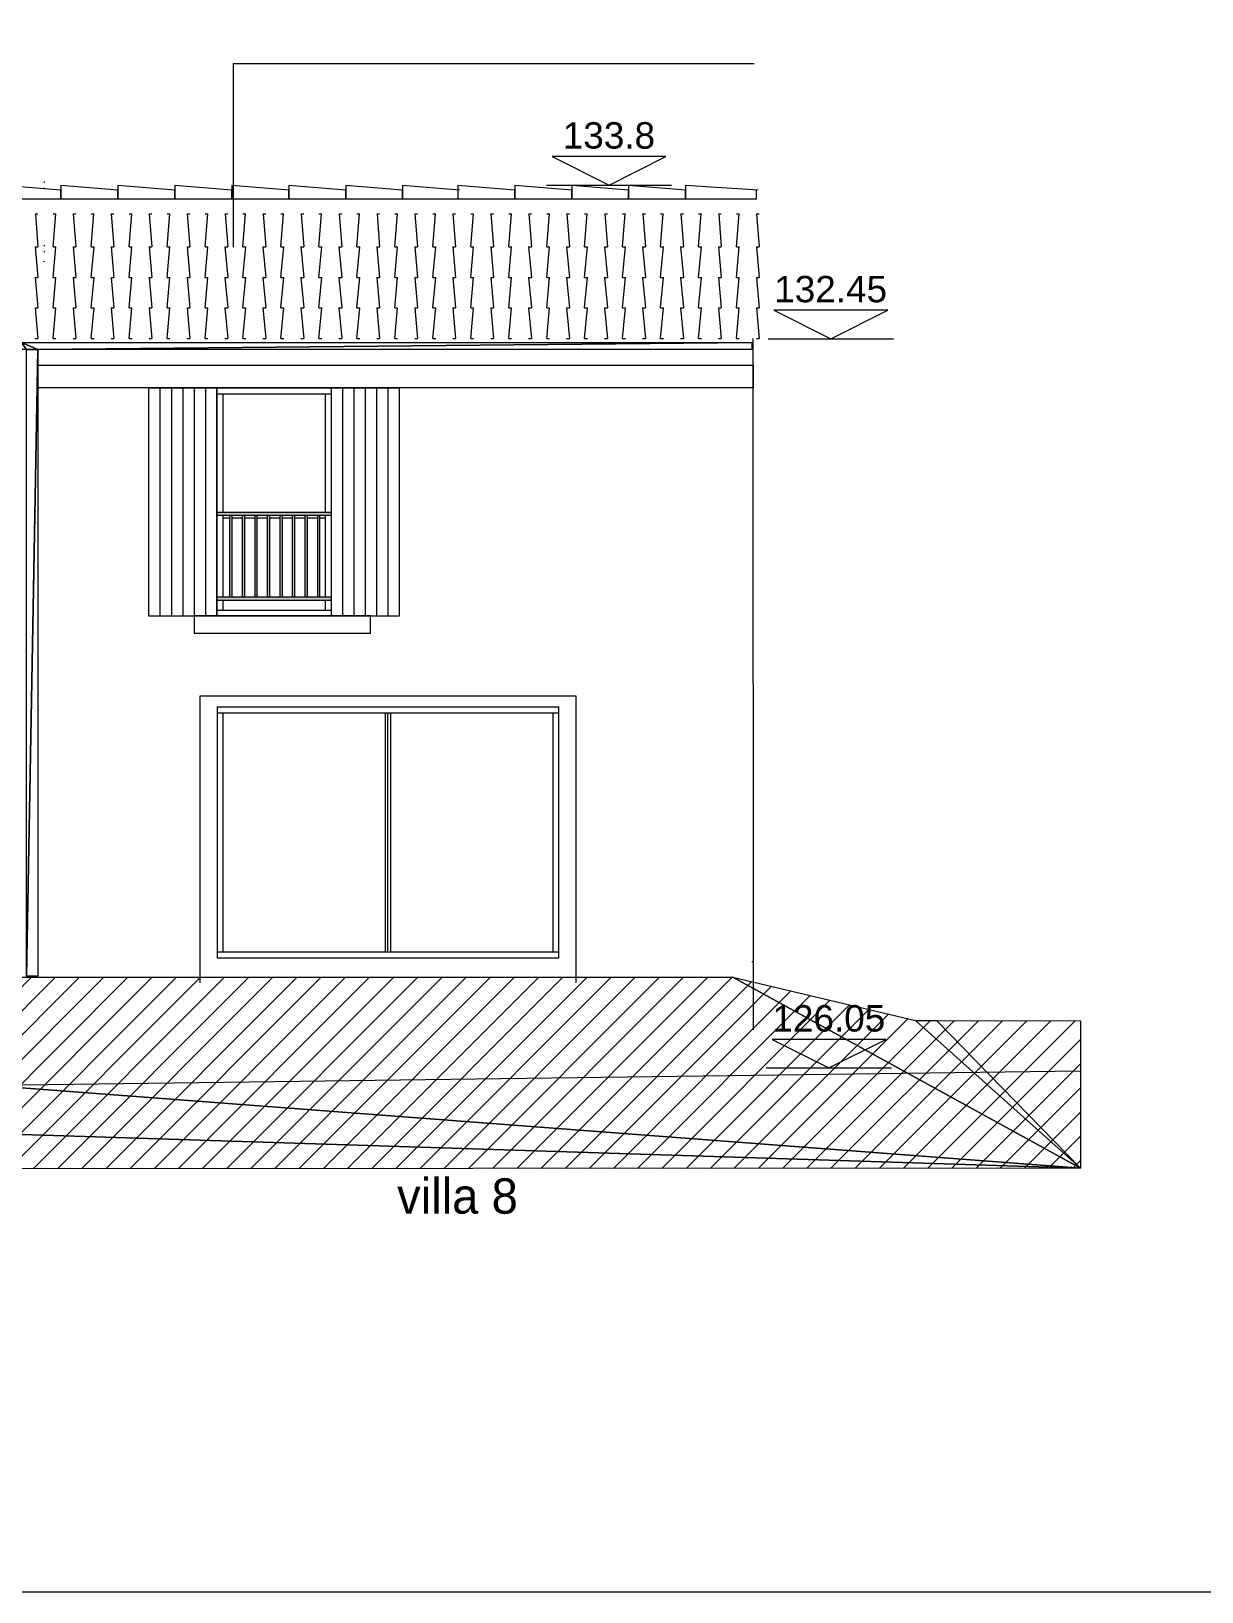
# Model space of a CAD drawing. Header units: metres. Extents: x 1.8 to 61.8, y -53.3 to -11.3.
# Drawn here: x 22.22 to 27.36, y -53.31 to -46.46 of the extents above; entities that cross this region are included whole.
import ezdxf
from ezdxf.enums import TextEntityAlignment as Align
from ezdxf.lldxf.tags import DXFTag

# ---------------------------------------------------------------- set-up
doc = ezdxf.new("R2010")
doc.units = ezdxf.units.M
doc.header["$MEASUREMENT"] = 0
for name, color, linetype in [('Calque commun', 7, 'Continuous'), ('Calque59', 7, 'Continuous'), ('Calque79', 7, 'Continuous'), ('Cotations', 7, 'Continuous'), ('Textes', 7, 'Continuous')]:
    doc.layers.add(name, color=color, linetype=linetype)
doc.styles.add('Arial', font='arial.ttf', dxfattribs={"height": 0.231939})
doc.styles.add('Century Gothic', font='GOTHIC.TTF', dxfattribs={"height": 0.310302})
tags = doc.linetypes.add('HIDDEN', pattern=[0.375, 0.25, -0.125]).pattern_tags.tags
tags[6:7] = [DXFTag(74, 4), DXFTag(75, 0), DXFTag(340, '0'), DXFTag(46, 1.0), DXFTag(50, 0.0), DXFTag(44, 0.0), DXFTag(45, 0.0)]
tags[4:5] = [DXFTag(74, 4), DXFTag(75, 0), DXFTag(340, '0'), DXFTag(46, 1.0), DXFTag(50, 0.0), DXFTag(44, 0.0), DXFTag(45, 0.0)]

# ---------------------------------------------------------------- blocks, each defined once
blk = doc.blocks.new('toit facade')
at = {"layer": 'Calque commun', "color": 32, "linetype": 'Continuous', "lineweight": 9}
blk.add_line((90.197, -18.599), (90.197, -18.521), dxfattribs=at)
at = {"layer": 'Calque commun', "color": 7, "linetype": 'Continuous', "lineweight": 9}
blk.add_line((90.171, -25.892), (90.17, -19.825), dxfattribs=at)
at = {"layer": 'Calque59', "color": 32, "linetype": 'Continuous', "lineweight": 9}
for p, q in [((83.864, -18.731), (83.889, -18.731)), ((83.866, -18.731), (83.889, -19.019)), ((84.022, -19.019), (84.046, -18.731)), ((84.022, -18.731), (84.047, -18.731)), ((84.198, -18.731), (84.222, -18.731)), ((84.199, -18.731), (84.222, -19.019)), ((84.356, -19.019), (84.379, -18.731)), ((84.356, -18.731), (84.381, -18.731)), ((84.531, -18.731), (84.556, -18.731)), ((84.533, -18.731), (84.556, -19.019)), ((84.689, -19.019), (84.712, -18.731)), ((84.689, -18.731), (84.714, -18.731)), ((84.864, -18.731), (84.889, -18.731)), ((84.866, -18.731), (84.889, -19.019)), ((85.022, -19.019), (85.046, -18.731)), ((85.022, -18.731), (85.047, -18.731)), ((85.198, -18.731), (85.222, -18.731)), ((85.199, -18.731), (85.222, -19.019)), ((85.356, -19.019), (85.379, -18.731)), ((85.356, -18.731), (85.381, -18.731)), ((85.531, -18.731), (85.556, -18.731)), ((85.533, -18.731), (85.556, -19.019)), ((85.689, -19.019), (85.712, -18.731)), ((85.689, -18.731), (85.714, -18.731)), ((85.864, -18.731), (85.889, -18.731)), ((85.866, -18.731), (85.889, -19.019)), ((86.022, -19.019), (86.046, -18.731)), ((86.022, -18.731), (86.047, -18.731)), ((86.198, -18.731), (86.222, -18.731)), ((86.199, -18.731), (86.222, -19.019)), ((86.356, -19.019), (86.379, -18.731)), ((86.356, -18.731), (86.381, -18.731)), ((86.531, -18.731), (86.556, -18.731)), ((86.533, -18.731), (86.556, -19.019)), ((86.689, -19.019), (86.712, -18.731)), ((86.689, -18.731), (86.714, -18.731)), ((86.864, -18.731), (86.889, -18.731)), ((86.866, -18.731), (86.889, -19.019)), ((87.022, -19.019), (87.046, -18.731)), ((87.022, -18.731), (87.047, -18.731)), ((87.198, -18.731), (87.222, -18.731)), ((87.199, -18.731), (87.222, -19.019)), ((87.356, -19.019), (87.379, -18.731)), ((87.356, -18.731), (87.381, -18.731)), ((87.531, -18.731), (87.556, -18.731)), ((87.533, -18.731), (87.556, -19.019)), ((87.689, -19.019), (87.712, -18.731)), ((87.689, -18.731), (87.714, -18.731)), ((87.864, -18.731), (87.889, -18.731)), ((87.866, -18.731), (87.889, -19.019)), ((88.022, -19.019), (88.046, -18.731)), ((88.022, -18.731), (88.047, -18.731)), ((88.197, -18.731), (88.222, -18.731)), ((88.199, -18.731), (88.222, -19.019)), ((88.356, -19.019), (88.379, -18.731)), ((88.356, -18.731), (88.381, -18.731)), ((88.531, -18.731), (88.556, -18.731)), ((88.533, -18.731), (88.556, -19.019)), ((88.689, -19.019), (88.712, -18.731)), ((88.689, -18.731), (88.714, -18.731)), ((88.864, -18.731), (88.889, -18.731)), ((88.866, -18.731), (88.889, -19.019)), ((89.022, -19.019), (89.046, -18.731)), ((89.022, -18.731), (89.047, -18.731)), ((89.197, -18.731), (89.222, -18.731)), ((89.199, -18.731), (89.222, -19.019)), ((89.356, -19.019), (89.379, -18.731)), ((89.356, -18.731), (89.381, -18.731)), ((89.531, -18.731), (89.556, -18.731)), ((89.533, -18.731), (89.556, -19.019)), ((89.689, -19.019), (89.712, -18.731)), ((89.689, -18.731), (89.714, -18.731)), ((89.864, -18.731), (89.889, -18.731)), ((89.866, -18.731), (89.889, -19.019)), ((90.022, -19.019), (90.046, -18.731)), ((90.022, -18.731), (90.047, -18.731)), ((90.197, -18.731), (90.222, -18.731)), ((90.199, -18.731), (90.222, -19.019)), ((83.864, -19.019), (83.889, -19.288)), ((83.864, -19.019), (83.889, -19.019)), ((84.022, -19.288), (84.047, -19.019)), ((84.022, -19.019), (84.047, -19.019)), ((84.198, -19.019), (84.222, -19.288)), ((84.198, -19.019), (84.222, -19.019)), ((84.356, -19.288), (84.381, -19.019)), ((84.356, -19.019), (84.381, -19.019)), ((84.531, -19.019), (84.556, -19.288)), ((84.531, -19.019), (84.556, -19.019)), ((84.689, -19.288), (84.714, -19.019)), ((84.689, -19.019), (84.714, -19.019)), ((84.864, -19.019), (84.889, -19.288)), ((84.864, -19.019), (84.889, -19.019)), ((85.022, -19.288), (85.047, -19.019)), ((85.022, -19.019), (85.047, -19.019)), ((85.198, -19.019), (85.222, -19.288)), ((85.198, -19.019), (85.222, -19.019)), ((85.356, -19.288), (85.381, -19.019)), ((85.356, -19.019), (85.381, -19.019)), ((85.531, -19.019), (85.556, -19.288)), ((85.531, -19.019), (85.556, -19.019)), ((85.689, -19.288), (85.714, -19.019)), ((85.689, -19.019), (85.714, -19.019)), ((85.864, -19.019), (85.889, -19.288)), ((85.864, -19.019), (85.889, -19.019)), ((86.022, -19.288), (86.047, -19.019)), ((86.022, -19.019), (86.047, -19.019)), ((86.198, -19.019), (86.222, -19.288)), ((86.198, -19.019), (86.222, -19.019)), ((86.356, -19.288), (86.381, -19.019)), ((86.356, -19.019), (86.381, -19.019)), ((86.531, -19.019), (86.556, -19.288)), ((86.531, -19.019), (86.556, -19.019)), ((86.689, -19.288), (86.714, -19.019)), ((86.689, -19.019), (86.714, -19.019)), ((86.864, -19.019), (86.889, -19.288)), ((86.864, -19.019), (86.889, -19.019)), ((87.022, -19.288), (87.047, -19.019)), ((87.022, -19.019), (87.047, -19.019)), ((87.198, -19.019), (87.222, -19.288)), ((87.198, -19.019), (87.222, -19.019)), ((87.356, -19.288), (87.381, -19.019)), ((87.356, -19.019), (87.381, -19.019)), ((87.531, -19.019), (87.556, -19.288)), ((87.531, -19.019), (87.556, -19.019)), ((87.689, -19.288), (87.714, -19.019)), ((87.689, -19.019), (87.714, -19.019)), ((87.864, -19.019), (87.889, -19.288)), ((87.864, -19.019), (87.889, -19.019)), ((88.022, -19.288), (88.047, -19.019)), ((88.022, -19.019), (88.047, -19.019)), ((88.197, -19.019), (88.222, -19.288)), ((88.197, -19.019), (88.222, -19.019)), ((88.356, -19.288), (88.381, -19.019)), ((88.356, -19.019), (88.381, -19.019)), ((88.531, -19.019), (88.556, -19.288)), ((88.531, -19.019), (88.556, -19.019)), ((88.689, -19.288), (88.714, -19.019)), ((88.689, -19.019), (88.714, -19.019)), ((88.864, -19.019), (88.889, -19.288)), ((88.864, -19.019), (88.889, -19.019)), ((89.022, -19.288), (89.047, -19.019)), ((89.022, -19.019), (89.047, -19.019)), ((89.197, -19.019), (89.222, -19.288)), ((89.197, -19.019), (89.222, -19.019)), ((89.356, -19.288), (89.381, -19.019)), ((89.356, -19.019), (89.381, -19.019)), ((89.531, -19.019), (89.556, -19.288)), ((89.531, -19.019), (89.556, -19.019)), ((89.689, -19.288), (89.714, -19.019)), ((89.689, -19.019), (89.714, -19.019)), ((89.864, -19.019), (89.889, -19.288)), ((89.864, -19.019), (89.889, -19.019)), ((90.022, -19.288), (90.047, -19.019)), ((90.022, -19.019), (90.047, -19.019)), ((90.197, -19.019), (90.222, -19.288)), ((90.197, -19.019), (90.222, -19.019)), ((83.864, -19.288), (83.889, -19.556)), ((83.864, -19.288), (83.889, -19.288)), ((84.022, -19.556), (84.047, -19.288)), ((84.022, -19.288), (84.047, -19.288)), ((84.198, -19.288), (84.222, -19.556)), ((84.198, -19.288), (84.222, -19.288)), ((84.356, -19.556), (84.381, -19.288)), ((84.356, -19.288), (84.381, -19.288)), ((84.531, -19.288), (84.556, -19.556)), ((84.531, -19.288), (84.556, -19.288)), ((84.689, -19.556), (84.714, -19.288)), ((84.689, -19.288), (84.714, -19.288)), ((84.864, -19.288), (84.889, -19.556)), ((84.864, -19.288), (84.889, -19.288)), ((85.022, -19.556), (85.047, -19.288)), ((85.022, -19.288), (85.047, -19.288)), ((85.198, -19.288), (85.222, -19.556)), ((85.198, -19.288), (85.222, -19.288)), ((85.356, -19.556), (85.381, -19.288)), ((85.356, -19.288), (85.381, -19.288)), ((85.531, -19.288), (85.556, -19.556)), ((85.531, -19.288), (85.556, -19.288)), ((85.689, -19.556), (85.714, -19.288)), ((85.689, -19.288), (85.714, -19.288)), ((85.864, -19.288), (85.889, -19.556)), ((85.864, -19.288), (85.889, -19.288)), ((86.022, -19.556), (86.047, -19.288)), ((86.022, -19.288), (86.047, -19.288)), ((86.198, -19.288), (86.222, -19.556)), ((86.198, -19.288), (86.222, -19.288)), ((86.356, -19.556), (86.381, -19.288)), ((86.356, -19.288), (86.381, -19.288)), ((86.531, -19.288), (86.556, -19.556)), ((86.531, -19.288), (86.556, -19.288)), ((86.689, -19.556), (86.714, -19.288)), ((86.689, -19.288), (86.714, -19.288)), ((86.864, -19.288), (86.889, -19.556)), ((86.864, -19.288), (86.889, -19.288)), ((87.022, -19.556), (87.047, -19.288)), ((87.022, -19.288), (87.047, -19.288)), ((87.198, -19.288), (87.222, -19.556)), ((87.198, -19.288), (87.222, -19.288)), ((87.356, -19.556), (87.381, -19.288)), ((87.356, -19.288), (87.381, -19.288)), ((87.531, -19.288), (87.556, -19.556)), ((87.531, -19.288), (87.556, -19.288)), ((87.689, -19.556), (87.714, -19.288)), ((87.689, -19.288), (87.714, -19.288)), ((87.864, -19.288), (87.889, -19.556)), ((87.864, -19.288), (87.889, -19.288)), ((88.022, -19.556), (88.047, -19.288)), ((88.022, -19.288), (88.047, -19.288)), ((88.197, -19.288), (88.222, -19.556)), ((88.197, -19.288), (88.222, -19.288)), ((88.356, -19.556), (88.381, -19.288)), ((88.356, -19.288), (88.381, -19.288)), ((88.531, -19.288), (88.556, -19.556)), ((88.531, -19.288), (88.556, -19.288)), ((88.689, -19.556), (88.714, -19.288)), ((88.689, -19.288), (88.714, -19.288)), ((88.864, -19.288), (88.889, -19.556)), ((88.864, -19.288), (88.889, -19.288)), ((89.022, -19.556), (89.047, -19.288)), ((89.022, -19.288), (89.047, -19.288)), ((89.197, -19.288), (89.222, -19.556)), ((89.197, -19.288), (89.222, -19.288)), ((89.356, -19.556), (89.381, -19.288)), ((89.356, -19.288), (89.381, -19.288)), ((89.531, -19.288), (89.556, -19.556)), ((89.531, -19.288), (89.556, -19.288)), ((89.689, -19.556), (89.714, -19.288)), ((89.689, -19.288), (89.714, -19.288)), ((89.864, -19.288), (89.889, -19.556)), ((89.864, -19.288), (89.889, -19.288)), ((90.022, -19.556), (90.047, -19.288)), ((90.022, -19.288), (90.047, -19.288)), ((90.197, -19.288), (90.222, -19.556)), ((90.197, -19.288), (90.222, -19.288)), ((83.864, -19.556), (83.889, -19.825)), ((83.864, -19.556), (83.889, -19.556)), ((84.022, -19.825), (84.047, -19.556)), ((84.022, -19.556), (84.047, -19.556)), ((84.198, -19.556), (84.222, -19.825)), ((84.198, -19.556), (84.222, -19.556)), ((84.356, -19.825), (84.381, -19.556)), ((84.356, -19.556), (84.381, -19.556)), ((84.531, -19.556), (84.556, -19.825)), ((84.531, -19.556), (84.556, -19.556)), ((84.689, -19.825), (84.714, -19.556)), ((84.689, -19.556), (84.714, -19.556)), ((84.864, -19.556), (84.889, -19.825)), ((84.864, -19.556), (84.889, -19.556)), ((85.022, -19.825), (85.047, -19.556)), ((85.022, -19.556), (85.047, -19.556)), ((85.198, -19.556), (85.222, -19.825)), ((85.198, -19.556), (85.222, -19.556)), ((85.356, -19.825), (85.381, -19.556)), ((85.356, -19.556), (85.381, -19.556)), ((85.531, -19.556), (85.556, -19.825)), ((85.531, -19.556), (85.556, -19.556)), ((85.689, -19.825), (85.714, -19.556)), ((85.689, -19.556), (85.714, -19.556)), ((85.864, -19.556), (85.889, -19.825)), ((85.864, -19.556), (85.889, -19.556)), ((86.022, -19.825), (86.047, -19.556)), ((86.022, -19.556), (86.047, -19.556)), ((86.198, -19.556), (86.222, -19.825)), ((86.198, -19.556), (86.222, -19.556)), ((86.356, -19.825), (86.381, -19.556)), ((86.356, -19.556), (86.381, -19.556)), ((86.531, -19.556), (86.556, -19.825)), ((86.531, -19.556), (86.556, -19.556)), ((86.689, -19.825), (86.714, -19.556)), ((86.689, -19.556), (86.714, -19.556)), ((86.864, -19.556), (86.889, -19.825)), ((86.864, -19.556), (86.889, -19.556)), ((87.022, -19.825), (87.047, -19.556)), ((87.022, -19.556), (87.047, -19.556)), ((87.198, -19.556), (87.222, -19.825)), ((87.198, -19.556), (87.222, -19.556)), ((87.356, -19.825), (87.381, -19.556)), ((87.356, -19.556), (87.381, -19.556)), ((87.531, -19.556), (87.556, -19.825)), ((87.531, -19.556), (87.556, -19.556)), ((87.689, -19.825), (87.714, -19.556)), ((87.689, -19.556), (87.714, -19.556)), ((87.864, -19.556), (87.889, -19.825)), ((87.864, -19.556), (87.889, -19.556)), ((88.022, -19.825), (88.047, -19.556)), ((88.022, -19.556), (88.047, -19.556)), ((88.197, -19.556), (88.222, -19.825)), ((88.197, -19.556), (88.222, -19.556)), ((88.356, -19.825), (88.381, -19.556)), ((88.356, -19.556), (88.381, -19.556)), ((88.531, -19.556), (88.556, -19.825)), ((88.531, -19.556), (88.556, -19.556)), ((88.689, -19.825), (88.714, -19.556)), ((88.689, -19.556), (88.714, -19.556)), ((88.864, -19.556), (88.889, -19.825)), ((88.864, -19.556), (88.889, -19.556)), ((89.022, -19.825), (89.047, -19.556)), ((89.022, -19.556), (89.047, -19.556)), ((89.197, -19.556), (89.222, -19.825)), ((89.197, -19.556), (89.222, -19.556)), ((89.356, -19.825), (89.381, -19.556)), ((89.356, -19.556), (89.381, -19.556)), ((89.531, -19.556), (89.556, -19.825)), ((89.531, -19.556), (89.556, -19.556)), ((89.689, -19.825), (89.714, -19.556)), ((89.689, -19.556), (89.714, -19.556)), ((89.864, -19.556), (89.889, -19.825)), ((89.864, -19.556), (89.889, -19.556)), ((90.022, -19.825), (90.047, -19.556)), ((90.022, -19.556), (90.047, -19.556)), ((90.197, -19.556), (90.222, -19.825)), ((90.197, -19.556), (90.222, -19.556)), ((83.864, -19.825), (83.889, -19.825)), ((84.022, -19.825), (84.047, -19.825)), ((84.198, -19.825), (84.222, -19.825)), ((84.356, -19.825), (84.381, -19.825)), ((84.531, -19.825), (84.556, -19.825)), ((84.689, -19.825), (84.714, -19.825)), ((84.864, -19.825), (84.889, -19.825)), ((85.022, -19.825), (85.047, -19.825)), ((85.198, -19.825), (85.222, -19.825)), ((85.356, -19.825), (85.381, -19.825)), ((85.531, -19.825), (85.556, -19.825)), ((85.689, -19.825), (85.714, -19.825)), ((85.864, -19.825), (85.889, -19.825)), ((86.022, -19.825), (86.047, -19.825)), ((86.198, -19.825), (86.222, -19.825)), ((86.356, -19.825), (86.381, -19.825)), ((86.531, -19.825), (86.556, -19.825)), ((86.689, -19.825), (86.714, -19.825)), ((86.864, -19.825), (86.889, -19.825)), ((87.022, -19.825), (87.047, -19.825)), ((87.198, -19.825), (87.222, -19.825)), ((87.356, -19.825), (87.381, -19.825)), ((87.531, -19.825), (87.556, -19.825)), ((87.689, -19.825), (87.714, -19.825)), ((87.864, -19.825), (87.889, -19.825)), ((88.022, -19.825), (88.047, -19.825)), ((88.197, -19.825), (88.222, -19.825)), ((88.356, -19.825), (88.381, -19.825)), ((88.531, -19.825), (88.556, -19.825)), ((88.689, -19.825), (88.714, -19.825)), ((88.864, -19.825), (88.889, -19.825)), ((89.022, -19.825), (89.047, -19.825)), ((89.197, -19.825), (89.222, -19.825)), ((89.356, -19.825), (89.381, -19.825)), ((89.531, -19.825), (89.556, -19.825)), ((89.689, -19.825), (89.714, -19.825)), ((89.864, -19.825), (89.889, -19.825)), ((90.022, -19.825), (90.047, -19.825)), ((90.197, -19.825), (90.222, -19.825)), ((83.973, -20.058), (84.003, -20.058)), ((84.203, -20.058), (84.233, -20.058)), ((84.433, -20.058), (84.463, -20.058)), ((84.663, -20.058), (84.692, -20.058)), ((84.892, -20.058), (84.922, -20.058)), ((85.122, -20.058), (85.152, -20.058)), ((85.352, -20.058), (85.382, -20.058)), ((85.582, -20.058), (85.611, -20.058)), ((85.811, -20.058), (85.841, -20.058)), ((86.041, -20.058), (86.071, -20.058)), ((86.271, -20.058), (86.3, -20.058)), ((86.5, -20.058), (86.53, -20.058)), ((86.73, -20.058), (86.76, -20.058)), ((86.96, -20.058), (86.99, -20.058)), ((87.19, -20.058), (87.219, -20.058)), ((87.419, -20.058), (87.449, -20.058)), ((87.649, -20.058), (87.679, -20.058)), ((87.879, -20.058), (87.909, -20.058)), ((88.109, -20.058), (88.138, -20.058)), ((88.338, -20.058), (88.368, -20.058)), ((88.568, -20.058), (88.598, -20.058)), ((88.798, -20.058), (88.828, -20.058)), ((89.028, -20.058), (89.057, -20.058)), ((89.257, -20.058), (89.287, -20.058)), ((89.487, -20.058), (89.517, -20.058)), ((89.717, -20.058), (89.746, -20.058)), ((89.946, -20.058), (89.976, -20.058))]:
    blk.add_line(p, q, dxfattribs=at)
for points in [[(84.091, -18.522, 0), (83.588, -18.482, 0), (83.588, -18.599, 0), (84.091, -18.599, 0), (84.091, -18.522, 0)], [(84.591, -18.522, 0), (84.091, -18.482, 0), (84.091, -18.599, 0), (84.591, -18.599, 0), (84.591, -18.522, 0)], [(85.091, -18.522, 0), (84.591, -18.482, 0), (84.591, -18.599, 0), (85.091, -18.599, 0), (85.091, -18.522, 0)], [(85.591, -18.522, 0), (85.091, -18.482, 0), (85.091, -18.599, 0), (85.591, -18.599, 0), (85.591, -18.522, 0)], [(86.091, -18.522, 0), (85.591, -18.482, 0), (85.591, -18.599, 0), (86.091, -18.599, 0), (86.091, -18.522, 0)], [(86.591, -18.522, 0), (86.091, -18.482, 0), (86.091, -18.599, 0), (86.591, -18.599, 0), (86.591, -18.522, 0)], [(87.091, -18.522, 0), (86.591, -18.482, 0), (86.591, -18.599, 0), (87.091, -18.599, 0), (87.091, -18.522, 0)], [(87.59, -18.521, 0), (87.091, -18.482, 0), (87.091, -18.599, 0), (87.575, -18.599, 0)], [(88.075, -18.522, 0), (87.575, -18.482, 0), (87.575, -18.599, 0), (88.075, -18.599, 0), (88.075, -18.522, 0)], [(88.575, -18.522, 0), (88.075, -18.482, 0), (88.075, -18.599, 0), (88.575, -18.599, 0), (88.575, -18.522, 0)], [(89.075, -18.522, 0), (88.575, -18.482, 0), (88.575, -18.599, 0), (89.075, -18.599, 0), (89.075, -18.522, 0)], [(89.575, -18.522, 0), (89.075, -18.482, 0), (89.075, -18.599, 0), (89.575, -18.599, 0), (89.575, -18.522, 0)], [(90.212, -18.521, 0), (89.575, -18.482, 0), (89.575, -18.599, 0), (90.197, -18.599, 0)]]:
    blk.add_polyline3d(points, dxfattribs=at)
blk = doc.blocks.new('hatch13')
at = {"layer": 'Calque commun', "color": 8, "linetype": 'Continuous', "lineweight": 9}
for p, q in [((-48.038, 14.058), (-48.038, 12.058)), ((-47.938, 14.058), (-47.938, 12.058)), ((-47.838, 14.058), (-47.838, 12.058)), ((-47.738, 14.058), (-47.738, 12.058)), ((-47.638, 14.058), (-47.638, 12.058)), ((-47.538, 14.058), (-47.538, 12.058))]:
    blk.add_line(p, q, dxfattribs=at)
mesh = blk.add_polyface(dxfattribs=at)
corners = [(-47.438, 14.058), (-48.038, 14.058), (-48.038, 12.058), (-47.438, 12.058)]
mesh.append_faces([[corners[k] for k in face] for face in [(0, 1, 2, 3)]], dxfattribs={"color": 8})
blk = doc.blocks.new('hatch14')
at = {"layer": 'Calque commun', "color": 8, "linetype": 'Continuous', "lineweight": 9}
for p, q in [((-46.436, 14.058), (-46.436, 12.058)), ((-46.336, 14.058), (-46.336, 12.058)), ((-46.236, 14.058), (-46.236, 12.058)), ((-46.136, 14.058), (-46.136, 12.058)), ((-46.036, 14.058), (-46.036, 12.058)), ((-45.936, 14.058), (-45.936, 12.058))]:
    blk.add_line(p, q, dxfattribs=at)
mesh = blk.add_polyface(dxfattribs=at)
corners = [(-45.836, 14.058), (-46.436, 14.058), (-46.436, 12.058), (-45.836, 12.058)]
mesh.append_faces([[corners[k] for k in face] for face in [(0, 1, 2, 3)]], dxfattribs={"color": 8})
blk = doc.blocks.new('Block4')
at = {"layer": 'Calque commun', "color": 0, "linetype": 'Continuous', "lineweight": 9}
blk.add_line((-0.55, 0), (0.55, 0), dxfattribs=at)
blk.add_polyline3d([(-0.5, 0.25, 0), (0, 0, 0), (0.5, 0.25, 0), (-0.5, 0.25, 0)], dxfattribs=at)
blk = doc.blocks.new('Lvl1')
at = {"layer": 'Calque commun', "color": 0, "linetype": 'ByBlock', "lineweight": -2}
blk.add_blockref('Block4', (0, 0), dxfattribs=at)
blk = doc.blocks.new('facade villa 678-14')
at = {"layer": 'Cotations', "color": 250, "linetype": 'ByBlock', "lineweight": -2}
blk.add_blockref('Lvl1', (-42.064, 8.091), dxfattribs=at)
at = {"layer": 'Cotations', "color": 212, "linetype": 'ByBlock', "lineweight": -2, "style": 'Arial'}
blk.add_text('126.05', height=0.2319, dxfattribs=at).set_placement((-42.065, 8.341), align=Align.BOTTOM_CENTER)
blk = doc.blocks.new('facade villa 678-15')
at = {"layer": 'Cotations', "color": 250, "linetype": 'ByBlock', "lineweight": -2}
blk.add_blockref('Lvl1', (-42.048, 14.491), dxfattribs=at)
at = {"layer": 'Cotations', "color": 212, "linetype": 'ByBlock', "lineweight": -2, "style": 'Arial'}
blk.add_text('132.45', height=0.2319, dxfattribs=at).set_placement((-42.049, 14.741), align=Align.BOTTOM_CENTER)
blk = doc.blocks.new('facade villa 678-17')
at = {"layer": 'Cotations', "color": 250, "linetype": 'ByBlock', "lineweight": -2}
blk.add_blockref('Lvl1', (-43.995, 15.84), dxfattribs=at)
at = {"layer": 'Cotations', "color": 212, "linetype": 'ByBlock', "lineweight": -2, "style": 'Arial'}
blk.add_text('133.8', height=0.2319, dxfattribs=at).set_placement((-43.996, 16.09), align=Align.BOTTOM_CENTER)
blk = doc.blocks.new('hatch16')
at = {"layer": 'Calque commun', "color": 7, "linetype": 'Continuous', "lineweight": 9}
for p, q in [((-50.748, 7.206), (-49.067, 8.887)), ((-50.536, 7.206), (-48.855, 8.887)), ((-50.324, 7.206), (-48.643, 8.887)), ((-50.112, 7.206), (-48.431, 8.887)), ((-49.899, 7.206), (-48.219, 8.887)), ((-49.687, 7.206), (-48.006, 8.887)), ((-49.475, 7.206), (-47.794, 8.887)), ((-49.263, 7.207), (-47.582, 8.887)), ((-49.05, 7.207), (-47.37, 8.887)), ((-48.838, 7.207), (-47.158, 8.887)), ((-48.626, 7.207), (-46.946, 8.887)), ((-48.414, 7.207), (-46.734, 8.887)), ((-48.201, 7.207), (-46.522, 8.887)), ((-47.989, 7.207), (-46.309, 8.887)), ((-47.777, 7.207), (-46.097, 8.887)), ((-47.564, 7.208), (-45.885, 8.887)), ((-47.352, 7.208), (-45.673, 8.887)), ((-47.14, 7.208), (-45.461, 8.887)), ((-46.928, 7.208), (-45.249, 8.887)), ((-46.715, 7.208), (-45.037, 8.887)), ((-46.503, 7.208), (-44.824, 8.887)), ((-46.291, 7.208), (-44.612, 8.887)), ((-46.079, 7.209), (-44.4, 8.887)), ((-45.866, 7.209), (-44.188, 8.887)), ((-45.654, 7.209), (-43.976, 8.887)), ((-45.442, 7.209), (-43.764, 8.887)), ((-45.23, 7.209), (-43.552, 8.887)), ((-45.017, 7.209), (-43.34, 8.887)), ((-44.805, 7.209), (-43.127, 8.887)), ((-44.593, 7.21), (-42.915, 8.887)), ((-44.38, 7.21), (-42.743, 8.848)), ((-44.168, 7.21), (-42.571, 8.807)), ((-43.956, 7.21), (-42.399, 8.767)), ((-43.744, 7.21), (-42.228, 8.726)), ((-43.531, 7.21), (-42.056, 8.686)), ((-43.319, 7.21), (-41.884, 8.645)), ((-43.107, 7.21), (-41.713, 8.605)), ((-42.895, 7.211), (-41.541, 8.564)), ((-42.682, 7.211), (-41.369, 8.524)), ((-42.47, 7.211), (-41.173, 8.508)), ((-42.258, 7.211), (-40.961, 8.508)), ((-42.046, 7.211), (-40.749, 8.508)), ((-41.833, 7.211), (-40.537, 8.507)), ((-41.621, 7.211), (-40.325, 8.507)), ((-41.409, 7.212), (-40.114, 8.507)), ((-41.196, 7.212), (-39.902, 8.506)), ((-40.984, 7.212), (-39.856, 8.34)), ((-40.772, 7.212), (-39.856, 8.128)), ((-40.56, 7.212), (-39.856, 7.916)), ((-40.347, 7.212), (-39.856, 7.704)), ((-40.135, 7.212), (-39.856, 7.491)), ((-39.923, 7.212), (-39.856, 7.279))]:
    blk.add_line(p, q, dxfattribs=at)
mesh = blk.add_polyface(dxfattribs=at)
corners = [(-64.507, 7.991), (-66.538, 7.196), (-66.538, 8.038), (-64.336, 7.991), (-39.856, 7.213), (-41.303, 8.508), (-41.119, 8.508), (-64.507, 8.019), (-61.965, 8.887), (-42.909, 8.887), (-39.856, 8.506)]
mesh.append_faces([[corners[k] for k in face] for face in [(0, 2, 7), (4, 6, 10)]], dxfattribs={"vtx0": -1, "color": 7})
mesh.append_faces([[corners[k] for k in face] for face in [(8, 4, 3)]], dxfattribs={"vtx0": -1, "vtx1": -1, "color": 7})
mesh.append_faces([[corners[k] for k in face] for face in [(0, 1, 2), (4, 5, 6), (3, 4, 1)]], dxfattribs={"vtx0": -1, "vtx2": -1, "color": 7})
mesh.append_faces([[corners[k] for k in face] for face in [(0, 3, 1), (8, 9, 4), (9, 5, 4)]], dxfattribs={"vtx1": -1, "vtx2": -1, "color": 7})
blk = doc.blocks.new('facade villa 678-31')
at = {"layer": 'Calque commun', "color": 7, "linetype": 'Continuous', "lineweight": 9}
for p, q in [((-48.957, 15.867), (-48.948, 15.867)), ((-48.957, 15.812), (-48.948, 15.815)), ((-48.957, 15.31), (-48.948, 15.31)), ((-48.957, 15.255), (-48.948, 15.258)), ((-48.957, 15.17), (-48.948, 15.173)), ((-47.436, 14.058), (-47.636, 14.058)), ((-47.436, 12.083), (-47.436, 14.058)), ((-46.436, 14.058), (-47.436, 14.058)), ((-47.436, 14.008), (-47.386, 14.008)), ((-47.386, 14.008), (-46.486, 14.008)), ((-47.386, 14.008), (-47.386, 12.97)), ((-46.486, 14.008), (-46.436, 14.008)), ((-46.486, 14.008), (-46.486, 12.97)), ((-46.436, 14.058), (-46.436, 12.058)), ((-46.236, 14.058), (-46.436, 14.058)), ((-42.74, 14.088), (-42.74, 14.088)), ((-47.436, 12.97), (-46.436, 12.97)), ((-47.326, 12.94), (-47.436, 12.94)), ((-47.386, 12.97), (-47.386, 12.97)), ((-47.386, 12.97), (-47.386, 12.97)), ((-47.386, 12.94), (-47.386, 12.92)), ((-47.386, 12.92), (-47.386, 12.224)), ((-47.386, 12.92), (-47.326, 12.92)), ((-47.326, 12.94), (-47.326, 12.224)), ((-47.306, 12.94), (-47.326, 12.94)), ((-47.216, 12.94), (-47.306, 12.94)), ((-47.306, 12.94), (-47.306, 12.224)), ((-47.306, 12.92), (-47.216, 12.92)), ((-47.216, 12.94), (-47.216, 12.224)), ((-47.196, 12.94), (-47.216, 12.94)), ((-47.106, 12.94), (-47.196, 12.94)), ((-47.196, 12.94), (-47.196, 12.224)), ((-47.196, 12.92), (-47.106, 12.92)), ((-47.106, 12.94), (-47.106, 12.224)), ((-47.086, 12.94), (-47.106, 12.94)), ((-46.996, 12.94), (-47.086, 12.94)), ((-47.086, 12.94), (-47.086, 12.224)), ((-47.086, 12.92), (-46.996, 12.92)), ((-46.996, 12.94), (-46.996, 12.224)), ((-46.976, 12.94), (-46.996, 12.94)), ((-46.886, 12.94), (-46.976, 12.94)), ((-46.976, 12.94), (-46.976, 12.224)), ((-46.976, 12.92), (-46.886, 12.92)), ((-46.886, 12.94), (-46.886, 12.224)), ((-46.866, 12.94), (-46.886, 12.94)), ((-46.776, 12.94), (-46.866, 12.94)), ((-46.866, 12.94), (-46.866, 12.224)), ((-46.866, 12.92), (-46.776, 12.92)), ((-46.776, 12.94), (-46.776, 12.224)), ((-46.756, 12.94), (-46.776, 12.94)), ((-46.666, 12.94), (-46.756, 12.94)), ((-46.756, 12.94), (-46.756, 12.224)), ((-46.756, 12.92), (-46.666, 12.92)), ((-46.666, 12.94), (-46.666, 12.224)), ((-46.646, 12.94), (-46.666, 12.94)), ((-46.556, 12.94), (-46.646, 12.94)), ((-46.646, 12.94), (-46.646, 12.224)), ((-46.646, 12.92), (-46.556, 12.92)), ((-46.556, 12.94), (-46.556, 12.224)), ((-46.536, 12.94), (-46.556, 12.94)), ((-46.436, 12.94), (-46.536, 12.94)), ((-46.536, 12.94), (-46.536, 12.224)), ((-46.536, 12.92), (-46.486, 12.92)), ((-46.486, 12.94), (-46.486, 12.92)), ((-46.486, 12.92), (-46.486, 12.224)), ((-47.326, 12.224), (-47.436, 12.224)), ((-46.436, 12.194), (-47.436, 12.194)), ((-47.386, 12.194), (-47.386, 12.108)), ((-47.306, 12.224), (-47.326, 12.224)), ((-46.436, 12.224), (-47.306, 12.224)), ((-46.486, 12.194), (-46.486, 12.108)), ((-47.436, 12.108), (-46.436, 12.108)), ((-47.436, 12.058), (-47.436, 12.083)), ((-47.436, 12.058), (-46.436, 12.058)), ((-47.436, 11.258), (-47.436, 9.058)), ((-44.436, 11.258), (-47.436, 11.258)), ((-44.436, 9.058), (-44.436, 11.258)), ((-47.436, 11.208), (-47.386, 11.208)), ((-47.386, 11.208), (-47.386, 9.108)), ((-47.386, 11.208), (-44.486, 11.208)), ((-45.961, 11.208), (-45.961, 9.108)), ((-45.936, 9.108), (-45.936, 11.208)), ((-45.911, 9.108), (-45.911, 11.208)), ((-44.486, 11.208), (-44.436, 11.208)), ((-44.486, 9.108), (-44.486, 11.208)), ((-47.386, 9.108), (-47.436, 9.108)), ((-47.436, 9.058), (-44.436, 9.058)), ((-44.436, 9.108), (-47.386, 9.108)), ((-42.733, 9.023), (-42.74, 9.023)), ((-42.733, 9.023), (-42.733, 9.023)), ((-42.733, 9.023), (-42.733, 9.023))]:
    blk.add_line(p, q, dxfattribs=at)
at = {"layer": 'Calque commun', "color": 26, "linetype": 'HIDDEN', "lineweight": 18}
blk.add_line((-55.481, 7.856), (-39.856, 8.067), dxfattribs=at)
at = {"layer": 'Calque commun', "color": 5, "linetype": 'Continuous', "lineweight": 18}
blk.add_polyline3d([(-42.722, 16.904, 0), (-47.294, 16.904, 0), (-47.294, 15.295, 0)], dxfattribs=at)
at = {"layer": 'Calque commun', "color": 5, "linetype": 'Continuous', "lineweight": 9}
blk.add_polyline3d([(-47.586, 8.837, 0), (-47.586, 11.358, 0), (-44.286, 11.358, 0), (-44.286, 8.837, 0)], dxfattribs=at)
at = {"layer": 'Calque commun', "color": 18, "linetype": 'Continuous', "lineweight": 9}
for points in [[(-47.436, 12.97), (-46.436, 12.97), (-47.436, 12.94), (-46.436, 12.94)], [(-47.306, 12.94), (-47.326, 12.94), (-47.306, 12.224), (-47.326, 12.224)], [(-47.196, 12.94), (-47.216, 12.94), (-47.196, 12.224), (-47.216, 12.224)], [(-47.086, 12.94), (-47.106, 12.94), (-47.086, 12.224), (-47.106, 12.224)], [(-46.976, 12.94), (-46.996, 12.94), (-46.976, 12.224), (-46.996, 12.224)], [(-46.866, 12.94), (-46.886, 12.94), (-46.866, 12.224), (-46.886, 12.224)], [(-46.756, 12.94), (-46.776, 12.94), (-46.756, 12.224), (-46.776, 12.224)], [(-46.646, 12.94), (-46.666, 12.94), (-46.646, 12.224), (-46.666, 12.224)], [(-46.536, 12.94), (-46.556, 12.94), (-46.536, 12.224), (-46.556, 12.224)], [(-47.436, 12.224), (-46.436, 12.224), (-47.436, 12.194), (-46.436, 12.194)]]:
    blk.add_trace(points, dxfattribs=at)
at = {"layer": 'Calque79', "color": 7, "linetype": 'Continuous', "lineweight": 9}
for p, q in [((-42.74, 14.088), (-42.74, 14.088)), ((-47.386, 12.97), (-47.386, 12.97)), ((-47.386, 12.97), (-47.386, 12.97))]:
    blk.add_line(p, q, dxfattribs=at)
at = {"layer": 'Calque commun', "color": 0, "linetype": 'ByBlock', "lineweight": -2}
for name, p in [('toit facade', (-132.898, 34.317)), ('hatch13', (0, 0)), ('hatch14', (0, 0)), ('hatch16', (0, 0))]:
    blk.add_blockref(name, p, dxfattribs=at)
at = {"layer": 'Cotations', "color": 212, "linetype": 'ByBlock', "lineweight": -2}
for name in ['facade villa 678-17', 'facade villa 678-15', 'facade villa 678-14']:
    blk.add_blockref(name, (0, 0), dxfattribs=at)
at = {"layer": 'Textes', "color": 5, "linetype": 'ByBlock', "lineweight": -2, "style": 'Century Gothic'}
blk.add_text('villa 8', height=0.3103, dxfattribs=at).set_placement((-45.856, 6.719), align=Align.BOTTOM_LEFT)
at = {"layer": 'Calque commun', "color": 8, "linetype": 'Continuous', "lineweight": 9}
mesh = blk.add_polyface(dxfattribs=at)
corners = [(-49.154, 14.458), (-42.742, 14.458), (-49.009, 14.397), (-49.109, 8.897), (-49.109, 14.397), (-49.154, 14.397), (-42.742, 14.397), (-49.009, 8.897)]
mesh.append_faces([[corners[k] for k in face] for face in [(0, 4, 5)]], dxfattribs={"vtx0": -1, "color": 8})
mesh.append_faces([[corners[k] for k in face] for face in [(0, 2, 4)]], dxfattribs={"vtx0": -1, "vtx1": -1, "vtx2": -1, "color": 8})
mesh.append_faces([[corners[k] for k in face] for face in [(2, 3, 4)]], dxfattribs={"vtx0": -1, "vtx2": -1, "color": 8})
mesh.append_faces([[corners[k] for k in face] for face in [(0, 1, 2)]], dxfattribs={"vtx1": -1, "vtx2": -1, "color": 8})
mesh.append_faces([[corners[k] for k in face] for face in [(1, 6, 2), (2, 7, 3)]], dxfattribs={"vtx2": -1, "color": 8})
at = {"layer": 'Calque commun', "color": 5, "linetype": 'Continuous', "lineweight": 9}
mesh = blk.add_polyface(dxfattribs=at)
corners = [(-49.009, 14.259), (-42.728, 14.259), (-42.728, 14.059), (-49.009, 14.059)]
mesh.append_faces([[corners[k] for k in face] for face in [(0, 1, 2, 3)]], dxfattribs={"color": 5})
at = {"layer": 'Cotations', "color": 5, "linetype": 'Continuous', "lineweight": 9}
mesh = blk.add_polyface(dxfattribs=at)
corners = [(-46.088, 12.058), (-47.638, 12.058), (-47.638, 11.908), (-46.088, 11.908)]
mesh.append_faces([[corners[k] for k in face] for face in [(0, 1, 2, 3)]], dxfattribs={"color": 5})

msp = doc.modelspace()

# ---------------------------------------------------------------- block references
at = {"layer": 'Cotations', "color": 0, "linetype": 'ByBlock', "lineweight": -2, "xscale": 0.5, "yscale": 0.5, "zscale": 0.5}
msp.add_blockref('facade villa 678-31', (46.7509, -55.0555), dxfattribs=at)

# ---------------------------------------------------------------- meshes
at = {"layer": 'Calque commun', "color": 7, "linetype": 'Continuous', "lineweight": 9}
mesh = msp.add_polyface(dxfattribs=at)
corners = [(61.7636, -11.3086), (1.7636, -11.3086), (1.7636, -53.3086), (61.7636, -53.3086)]
mesh.append_faces([[corners[k] for k in face] for face in [(0, 1, 2, 3)]], dxfattribs={"color": 7})

doc.saveas('drawing.dxf')
